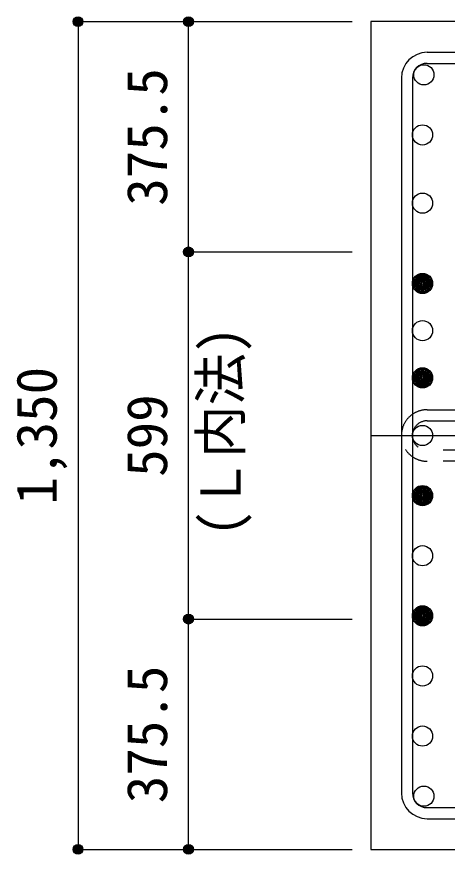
# Model space of a CAD drawing. Units: millimetres at full size, sheet at 1:30. Extents: x -5973 to 5954, y -4195 to 4201.
# Drawn here: x -700 to 2, y 1840 to 3206 of the extents above; entities that cross this region are included whole.
import ezdxf
from ezdxf.enums import TextEntityAlignment as Align

# ---------------------------------------------------------------- set-up
doc = ezdxf.new("R2010")
doc.units = ezdxf.units.MM
doc.header["$LTSCALE"] = 30
doc.header["$PDMODE"] = 32
doc.header["$PDSIZE"] = 15
doc.linetypes.add('CHAIN1', pattern=[8, 5, -1, 1, -1])
doc.linetypes.add('DASHED2', pattern=[3, 2, -1])
for name, color, linetype in [('0-1_躯体線', 2, 'Continuous'), ('0-3_立上り筋', 4, 'Continuous'), ('0-4_フープ筋', 7, 'Continuous'), ('0-7_文字', 4, 'Continuous'), ('0-C_中子', 7, 'DASHED2'), ('0-D_寸法', 4, 'Continuous')]:
    doc.layers.add(name, color=color, linetype=linetype)
doc.styles.add('ＭＳ ゴシック', font='')
doc.styles.get('ＭＳ ゴシック').set_extended_font_data('MS Gothic')

msp = doc.modelspace()

# ---------------------------------------------------------------- linework, layer by layer
at = {"layer": '0-1_躯体線'}
for p, q in [((1627.44, 3198.3), (-122.56, 3198.3)), ((-122.56, 3198.3), (-122.56, 1848.3)), ((-122.56, 1848.3), (276.44, 1848.3))]:
    msp.add_line(p, q, dxfattribs=at)
at = {"layer": '0-3_立上り筋', "color": 3}
for centre in [(-35.87, 3111.6), (-38.06, 3013.55), (-38.06, 2902.3), (-38.06, 2771.3), (-38.06, 2694.3), (-38.06, 2617.3), (-38.06, 2523.3), (-38.06, 2425.25), (-38.06, 2327.2), (-38.06, 2229.15), (-38.06, 2131.1), (-38.06, 2033.05), (-35.87, 1935)]:
    msp.add_circle(centre, 16.5, dxfattribs=at)
at = {"layer": '0-3_立上り筋'}
for centre, radius in [((-38.06, 2771.3), 16.5), ((-38.06, 2771.3), 14.85), ((-38.06, 2771.3), 13.2), ((-38.06, 2771.3), 11.55), ((-38.06, 2771.3), 9.9), ((-38.06, 2771.3), 8.25), ((-38.06, 2771.3), 6.6), ((-38.06, 2771.3), 4.95), ((-38.06, 2771.3), 3.3), ((-38.06, 2771.3), 1.65), ((-38.06, 2617.3), 16.5), ((-38.06, 2617.3), 14.85), ((-38.06, 2617.3), 13.2), ((-38.06, 2617.3), 11.55), ((-38.06, 2617.3), 9.9), ((-38.06, 2617.3), 8.25), ((-38.06, 2617.3), 6.6), ((-38.06, 2617.3), 4.95), ((-38.06, 2617.3), 3.3), ((-38.06, 2617.3), 1.65), ((-38.06, 2425.25), 16.5), ((-38.06, 2425.25), 14.85), ((-38.06, 2425.25), 13.2), ((-38.06, 2425.25), 11.55), ((-38.06, 2425.25), 9.9), ((-38.06, 2425.25), 8.25), ((-38.06, 2425.25), 6.6), ((-38.06, 2425.25), 4.95), ((-38.06, 2425.25), 3.3), ((-38.06, 2425.25), 1.65), ((-38.06, 2229.15), 16.5), ((-38.06, 2229.15), 14.85), ((-38.06, 2229.15), 13.2), ((-38.06, 2229.15), 11.55), ((-38.06, 2229.15), 9.9), ((-38.06, 2229.15), 8.25), ((-38.06, 2229.15), 6.6), ((-38.06, 2229.15), 4.95), ((-38.06, 2229.15), 3.3), ((-38.06, 2229.15), 1.65)]:
    msp.add_circle(centre, radius, dxfattribs=at)
at = {"layer": '0-4_フープ筋'}
for p, q in [((-30.56, 3148.3), (1135.44, 3148.3)), ((-30.56, 3130.3), (1135.44, 3130.3)), ((-72.56, 3106.3), (-72.56, 1940.3)), ((-54.56, 3106.3), (-54.56, 1940.3)), ((-30.56, 1916.3), (1135.44, 1916.3)), ((-30.56, 1898.3), (1135.44, 1898.3))]:
    msp.add_line(p, q, dxfattribs=at)
for centre, radius, start, end in [((-30.56, 3106.3), 42, 90, 180), ((-30.56, 3106.3), 24, 90, 180), ((-30.56, 1940.3), 42, 180, 270), ((-30.56, 1940.3), 24, 180, 270)]:
    msp.add_arc(centre, radius, start, end, dxfattribs=at)
at = {"layer": '0-C_中子'}
for p, q in [((-30.56, 2565.3), (33.44, 2565.3)), ((-30.56, 2547.3), (33.44, 2547.3)), ((1135.44, 2499.3), (-30.56, 2499.3)), ((1135.44, 2481.3), (-30.56, 2481.3))]:
    msp.add_line(p, q, dxfattribs=at)
for radius in [42, 24]:
    msp.add_arc((-30.56, 2523.3), radius, 90, 270, dxfattribs=at)
at = {"layer": '0-D_寸法'}
for p, q in [((-599.6, 3198.3), (-419.6, 3198.3)), ((-599.6, 3198.3), (-419.6, 3198.3)), ((-599.6, 3198.3), (-599.6, 1848.3)), ((-419.6, 2822.8), (-419.6, 3198.3)), ((-419.6, 3198.3), (-152.56, 3198.3)), ((-419.6, 2223.8), (-419.6, 2822.8)), ((-419.6, 2822.8), (-152.56, 2822.8)), ((-419.6, 1848.3), (-419.6, 2223.8)), ((-419.6, 2223.8), (-152.56, 2223.8)), ((-599.6, 1848.3), (-419.6, 1848.3)), ((-419.6, 1848.3), (-152.56, 1848.3)), ((-419.6, 1848.3), (-152.56, 1848.3))]:
    msp.add_line(p, q, dxfattribs=at)
at = {"layer": '0-D_寸法', "linetype": 'CHAIN1'}
msp.add_line((-122.56, 2523.3), (1227.44, 2523.3), dxfattribs=at)
at = {"layer": '0-D_寸法'}
for centre, radius in [((-599.6, 3198.3), 8), ((-599.6, 3198.3), 7.2), ((-599.6, 3198.3), 6.4), ((-599.6, 3198.3), 5.6), ((-599.6, 3198.3), 4.8), ((-599.6, 3198.3), 4), ((-599.6, 3198.3), 3.2), ((-599.6, 3198.3), 2.4), ((-599.6, 3198.3), 1.6), ((-599.6, 3198.3), 0.8), ((-419.6, 3198.3), 8), ((-419.6, 3198.3), 7.2), ((-419.6, 3198.3), 6.4), ((-419.6, 3198.3), 5.6), ((-419.6, 3198.3), 4.8), ((-419.6, 3198.3), 4), ((-419.6, 3198.3), 3.2), ((-419.6, 3198.3), 2.4), ((-419.6, 3198.3), 1.6), ((-419.6, 3198.3), 0.8), ((-419.6, 2822.8), 8), ((-419.6, 2822.8), 7.2), ((-419.6, 2822.8), 6.4), ((-419.6, 2822.8), 5.6), ((-419.6, 2822.8), 4.8), ((-419.6, 2822.8), 4), ((-419.6, 2822.8), 3.2), ((-419.6, 2822.8), 2.4), ((-419.6, 2822.8), 1.6), ((-419.6, 2822.8), 0.8), ((-419.6, 2223.8), 8), ((-419.6, 2223.8), 7.2), ((-419.6, 2223.8), 6.4), ((-419.6, 2223.8), 5.6), ((-419.6, 2223.8), 4.8), ((-419.6, 2223.8), 4), ((-419.6, 2223.8), 3.2), ((-419.6, 2223.8), 2.4), ((-419.6, 2223.8), 1.6), ((-419.6, 2223.8), 0.8), ((-599.6, 1848.3), 8), ((-599.6, 1848.3), 7.2), ((-599.6, 1848.3), 6.4), ((-599.6, 1848.3), 5.6), ((-599.6, 1848.3), 4.8), ((-599.6, 1848.3), 4), ((-599.6, 1848.3), 3.2), ((-599.6, 1848.3), 2.4), ((-599.6, 1848.3), 1.6), ((-599.6, 1848.3), 0.8), ((-419.6, 1848.3), 8), ((-419.6, 1848.3), 7.2), ((-419.6, 1848.3), 6.4), ((-419.6, 1848.3), 5.6), ((-419.6, 1848.3), 4.8), ((-419.6, 1848.3), 4), ((-419.6, 1848.3), 3.2), ((-419.6, 1848.3), 2.4), ((-419.6, 1848.3), 1.6), ((-419.6, 1848.3), 0.8)]:
    msp.add_circle(centre, radius, dxfattribs=at)
at = {"layer": '0-D_寸法', "color": 7}
for p in [(-599.6, 3198.3), (-419.6, 3198.3), (-419.6, 3198.3), (-419.6, 2822.8), (-419.6, 2822.8), (-419.6, 2223.8), (-419.6, 2223.8), (-599.6, 1848.3), (-419.6, 1848.3), (-419.6, 1848.3)]:
    msp.add_point(p, dxfattribs=at)

# ---------------------------------------------------------------- texts
at = {"layer": '0-7_文字', "style": 'ＭＳ ゴシック', "width": 0.95}
msp.add_text('(Ｌ内法)', height=65.98, rotation=90, dxfattribs=at).set_placement((-314.55, 2358.7), align=Align.BOTTOM_LEFT)
at = {"layer": '0-D_寸法', "style": 'ＭＳ ゴシック'}
for s, p in [('375.5', (-434.6, 2898.05)), ('1,350', (-614.6, 2410.8)), ('599', (-434.6, 2455.8)), ('375.5', (-434.6, 1923.55))]:
    msp.add_text(s, height=65.98, rotation=90, dxfattribs=at).set_placement(p, align=Align.BOTTOM_LEFT)

doc.saveas('drawing.dxf')
